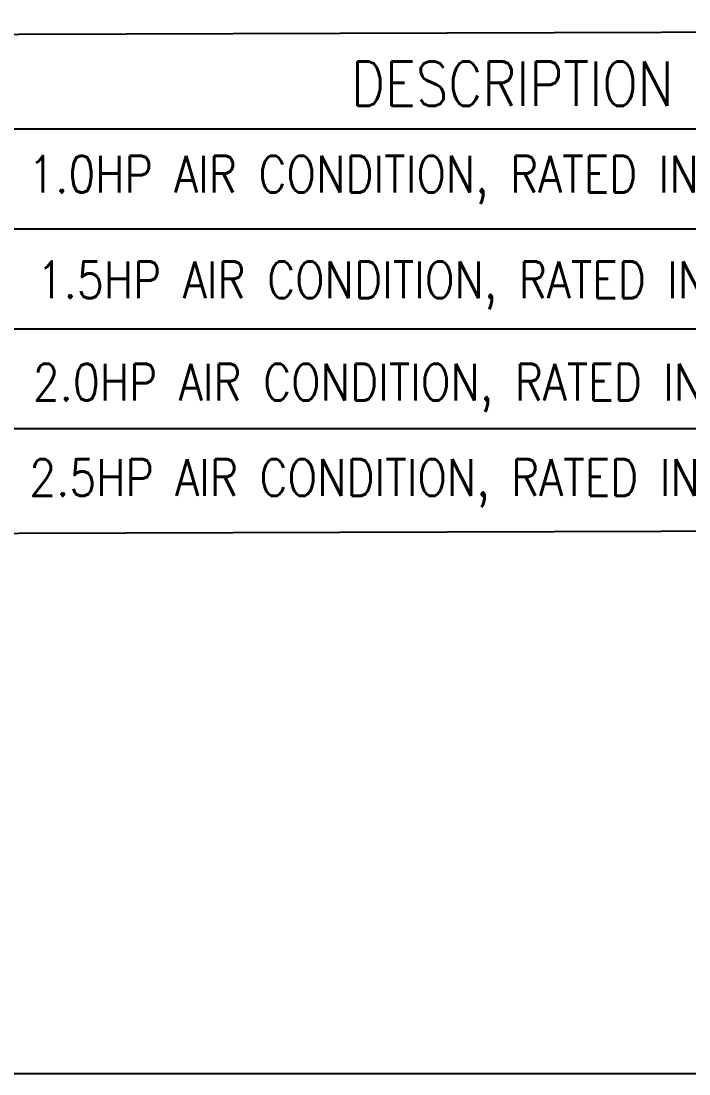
# Model space of a CAD drawing. Header units: inches. Extents: x 17074 to 430035, y 21644 to 175348.
# Drawn here: x 79467 to 85842, y 23184 to 33236 of the extents above; entities that cross this region are included whole.
import ezdxf

# ---------------------------------------------------------------- set-up
doc = ezdxf.new("R2010")
doc.units = ezdxf.units.IN
doc.header["$MEASUREMENT"] = 0
doc.layers.add('t.block', color=4, linetype='Continuous')
doc.styles.add('LAILA', font='romans.shx', dxfattribs={"width": 0.85})

msp = doc.modelspace()

# ---------------------------------------------------------------- linework, layer by layer
at = {"color": 1}
for p, q in [((76378, 32206), (94777, 32206)), ((76378, 31253), (94777, 31253)), ((76378, 30299), (94777, 30299)), ((76378, 29346), (94777, 29346))]:
    msp.add_line(p, q, dxfattribs=at)
msp.add_lwpolyline([(76378, 33101), (94777, 33159), (94777, 28393), (76378, 28334)], close=True, dxfattribs=at)
at = {"layer": 't.block', "color": 7, "ltscale": 0.5}
msp.add_lwpolyline([(111929, 23184), (17074, 23184), (17074, 101252), (111929, 101252)], close=True, dxfattribs=at)

# ---------------------------------------------------------------- texts
at = {"attachment_point": 1, "style": 'LAILA'}
for s, insert, char_height, width in [('DESCRIPTION', (82617, 32850), 424.55, 4156.79), ('1.0HP AIR CONDITION, RATED INPUT CAPACITY 850 W', (79535, 31949), 350.74, 13017.42), ('1.5HP AIR CONDITION, RATED INPUT CAPACITY 1090 W', (79617, 30942), 350.74, 13017.42), ('2.0HP AIR CONDITION, RATED INPUT CAPACITY 1730 W', (79579, 29964), 350.74, 13017.42), ('2.5HP AIR CONDITION, RATED INPUT CAPACITY 2186 W', (79545, 29053), 350.74, 13017.42)]:
    msp.add_mtext(s, dxfattribs=dict(at, insert=insert, char_height=char_height, width=width))

doc.saveas('drawing.dxf')
